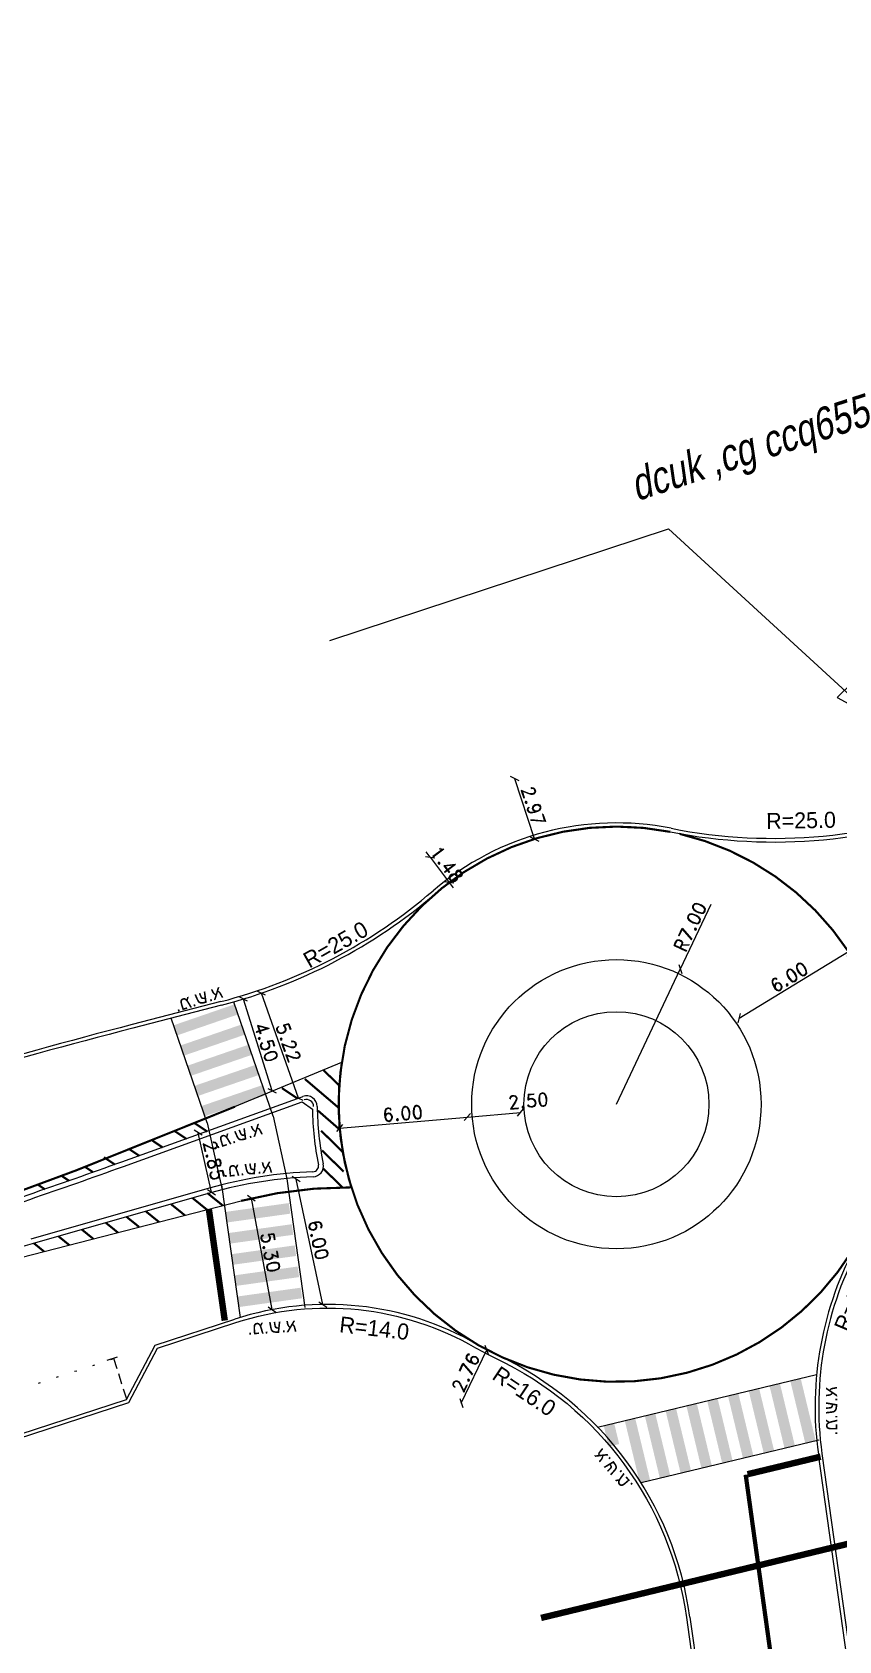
# Model space of a CAD drawing. Extents: x 183304 to 184528, y 666784 to 667526.
# Drawn here: x 183651.3 to 183689, y 666991 to 667066.3 of the extents above; entities that cross this region are included whole.
import ezdxf
from ezdxf.enums import TextEntityAlignment as Align

# ---------------------------------------------------------------- set-up
doc = ezdxf.new("R2010")
doc.units = 0
for name, pattern in [('1-1', [2, 1, -1]), ('DASHED', [0.75, 0.5, -0.25]), ('DOT2', [3.175, 0, -3.175])]:
    doc.linetypes.add(name, pattern=pattern)
for name, color, linetype in [('0-XREF', 7, 'Continuous'), ('D-Cross', 151, 'Continuous'), ('D-Dim', 7, 'Continuous'), ('D-EV-INSIDE', 2, 'Continuous'), ('D-Kav-Parking', 9, 'DOT2'), ('D-Nativ', 7, '1-1'), ('D-Parking', 123, 'DASHED'), ('D-Road', 7, 'Continuous'), ('d-sdwlk', 7, 'Continuous'), ('D-SEVA', 7, 'Continuous'), ('D-TEXT', 7, 'Continuous'), ('TR-TXT', 2, 'Continuous'), ('zeva', 7, 'Continuous')]:
    doc.layers.add(name, color=color, linetype=linetype)
doc.styles.add('0-Techno', font='0-techno')
doc.styles.add('DDIM', font='heb.shx')
doc.styles.add('MIR2', font='mirym.shx', dxfattribs={"width": 0.8, "oblique": 10})
doc.styles.add('r', font='romand')
doc.dimstyles.new('RAD', dxfattribs={"dimtxt": 0.5, "dimasz": 0.4, "dimexe": 0.1, "dimexo": 0, "dimgap": 0.1, "dimtad": 1, "dimtih": 1, "dimtoh": 1, "dimzin": 0, "dimdsep": 46, "dimtxsty": 'r', "dimcen": 0.1, "dimdle": 0.3, "dimadec": 0, "dimazin": 0, "dimtfac": 0.466667, "dimtofl": 0, "dimtmove": 1, "dimatfit": 3, "dimfxl": 1, "dimtolj": 1, "dimtzin": 0, "dimarcsym": 0})
doc.dimstyles.new('tik', dxfattribs={"dimscale": 1.25, "dimtxt": 0.5, "dimasz": 0.25, "dimexe": 0, "dimexo": 0, "dimgap": 0.09, "dimtad": 1, "dimzin": 0, "dimdsep": 46, "dimtxsty": 'r', "dimblk1": 'OBLIQUE', "dimblk2": 'OBLIQUE', "dimsah": 1, "dimcen": 0.09, "dimse1": 1, "dimse2": 1, "dimclrd": 256, "dimclrt": 256, "dimadec": 0, "dimazin": 0, "dimtfac": 1, "dimtix": 1, "dimtmove": 2, "dimatfit": 3, "dimldrblk": 'OBLIQUE', "dimfxl": 1, "dimtolj": 1, "dimtzin": 0, "dimarcsym": 0})

# ---------------------------------------------------------------- blocks, each defined once
blk = doc.blocks.new('pk1')
for p, q in [((-0.3, 2), (0.3, 2)), ((0, 2), (0, 0))]:
    blk.add_line(p, q)
blk = doc.blocks.new('_Oblique')
at = {"color": 0, "linetype": 'ByBlock', "lineweight": -2}
blk.add_line((-0.5, -0.5), (0.5, 0.5), dxfattribs=at)
blk = doc.blocks.new('*D30')
at = {"layer": 'D-Dim', "lineweight": -2, "transparency": 16777216}
blk.add_line((183671.335, 667002.162), (183672.529, 667004.646), dxfattribs=at)
at = {"layer": 'DEFPOINTS', "color": 0, "transparency": 16777216}
for p in [(183672.529, 667004.646), (183672.857, 667004.488), (183671.663, 667002.004)]:
    blk.add_point(p, dxfattribs=at)
at = {"layer": 'D-Dim', "lineweight": -2, "transparency": 16777216, "xscale": 0.3125, "yscale": 0.3125, "zscale": 0.3125}
for p, rotation in [((183672.529, 667004.646), 64.33332028272218), ((183671.335, 667002.162), 244.3333202827222)]:
    blk.add_blockref('_Oblique', p, dxfattribs=dict(at, rotation=rotation))
at = {"layer": 'D-Dim', "transparency": 16777216, "insert": (183671.549, 667003.588), "char_height": 0.625, "attachment_point": 5, "rotation": 64.33332, "style": 'r'}
blk.add_mtext('\\A1;2.76', dxfattribs=at)
blk = doc.blocks.new('*D32')
at = {"layer": 'D-Dim', "lineweight": -2, "transparency": 16777216}
blk.add_line((183674.761, 667028.572), (183673.843, 667031.395), dxfattribs=at)
at = {"layer": 'DEFPOINTS', "color": 0, "transparency": 16777216}
for p in [(183673.817, 667031.387), (183673.843, 667031.395), (183674.735, 667028.563)]:
    blk.add_point(p, dxfattribs=at)
at = {"layer": 'D-Dim', "lineweight": -2, "transparency": 16777216, "xscale": 0.3125, "yscale": 0.3125, "zscale": 0.3125}
for p, rotation in [((183673.843, 667031.395), 108.0132072452127), ((183674.761, 667028.572), 288.0132072452128)]:
    blk.add_blockref('_Oblique', p, dxfattribs=dict(at, rotation=rotation))
at = {"layer": 'D-Dim', "transparency": 16777216, "insert": (183674.707, 667030.115), "char_height": 0.625, "attachment_point": 5, "rotation": 288.01321, "style": 'r'}
blk.add_mtext('\\A1;2.97', dxfattribs=at)
blk = doc.blocks.new('*D33')
at = {"layer": 'D-Dim', "lineweight": -2, "transparency": 16777216}
blk.add_line((183663.717, 667016.439), (183661.979, 667021.359), dxfattribs=at)
at = {"layer": 'DEFPOINTS', "color": 0, "transparency": 16777216}
for p in [(183661.562, 667021.211), (183661.979, 667021.359), (183663.299, 667016.291)]:
    blk.add_point(p, dxfattribs=at)
at = {"layer": 'D-Dim', "lineweight": -2, "transparency": 16777216, "xscale": 0.3125, "yscale": 0.3125, "zscale": 0.3125}
for p, rotation in [((183661.979, 667021.359), 109.4524319939234), ((183663.717, 667016.439), 289.4524319939234)]:
    blk.add_blockref('_Oblique', p, dxfattribs=dict(at, rotation=rotation))
at = {"layer": 'D-Dim', "transparency": 16777216, "insert": (183663.248, 667019.04), "char_height": 0.625, "attachment_point": 5, "rotation": 289.45243, "style": 'r'}
blk.add_mtext('\\A1;5.22', dxfattribs=at)
blk = doc.blocks.new('*D37')
at = {"layer": 'D-Dim', "lineweight": -2, "transparency": 16777216}
blk.add_line((183664.859, 667006.778), (183663.607, 667012.646), dxfattribs=at)
at = {"layer": 'DEFPOINTS', "color": 0, "transparency": 16777216}
for p in [(183662.327, 667012.373), (183663.607, 667012.646), (183663.58, 667006.505)]:
    blk.add_point(p, dxfattribs=at)
at = {"layer": 'D-Dim', "lineweight": -2, "transparency": 16777216, "xscale": 0.3125, "yscale": 0.3125, "zscale": 0.3125}
for p, rotation in [((183663.607, 667012.646), 102.0506931907816), ((183664.859, 667006.778), 282.0506931907816)]:
    blk.add_blockref('_Oblique', p, dxfattribs=dict(at, rotation=rotation))
at = {"layer": 'D-Dim', "transparency": 16777216, "insert": (183664.648, 667009.801), "char_height": 0.625, "attachment_point": 5, "rotation": 282.05069, "style": 'r'}
blk.add_mtext('\\A1;6.00', dxfattribs=at)
blk = doc.blocks.new('*D38')
at = {"layer": 'D-Dim', "lineweight": -2, "transparency": 16777216}
for p in [(183683.015, 667025.512), (183678.594, 667016.154)]:
    blk.add_line(p, (183681.584, 667022.483), dxfattribs=at)
at = {"layer": 'DEFPOINTS', "color": 0, "transparency": 16777216}
for p in [(183681.584, 667022.483), (183678.594, 667016.154)]:
    blk.add_point(p, dxfattribs=at)
at = {"layer": 'D-Dim', "lineweight": -2, "transparency": 16777216, "xscale": 0.3125, "yscale": 0.3125, "zscale": 0.3125, "rotation": 244.7107451894755}
blk.add_blockref('_Oblique', (183681.584, 667022.483), dxfattribs=at)
at = {"layer": 'D-Dim', "transparency": 16777216, "insert": (183682.049, 667024.462), "char_height": 0.625, "attachment_point": 5, "rotation": 64.71075, "style": 'r'}
blk.add_mtext('\\A1;R7.00', dxfattribs=at)
blk = doc.blocks.new('*D40')
at = {"layer": 'D-Dim', "lineweight": -2, "transparency": 16777216}
blk.add_line((183665.642, 667015.038), (183671.62, 667015.553), dxfattribs=at)
at = {"layer": 'DEFPOINTS', "color": 0, "transparency": 16777216}
for p in [(183665.642, 667015.038), (183671.62, 667015.553), (183671.62, 667015.553)]:
    blk.add_point(p, dxfattribs=at)
at = {"layer": 'D-Dim', "lineweight": -2, "transparency": 16777216, "xscale": 0.3125, "yscale": 0.3125, "zscale": 0.3125}
for p, rotation in [((183671.62, 667015.553), 4.925867999323276), ((183665.642, 667015.038), 184.9258679993233)]:
    blk.add_blockref('_Oblique', p, dxfattribs=dict(at, rotation=rotation))
at = {"layer": 'D-Dim', "transparency": 16777216, "insert": (183668.594, 667015.719), "char_height": 0.625, "attachment_point": 5, "rotation": 4.92587, "style": 'r'}
blk.add_mtext('\\A1;6.00', dxfattribs=at)
blk = doc.blocks.new('*D41')
at = {"layer": 'D-Dim', "lineweight": -2, "transparency": 16777216}
blk.add_line((183684.336, 667020.182), (183689.46, 667023.305), dxfattribs=at)
at = {"layer": 'DEFPOINTS', "color": 0, "transparency": 16777216}
for p in [(183689.46, 667023.305), (183689.694, 667022.92), (183684.571, 667019.797)]:
    blk.add_point(p, dxfattribs=at)
at = {"layer": 'D-Dim', "lineweight": -2, "transparency": 16777216, "xscale": 0.3125, "yscale": 0.3125, "zscale": 0.3125}
for p, rotation in [((183689.46, 667023.305), 31.36632619784149), ((183684.336, 667020.182), 211.3663261978415)]:
    blk.add_blockref('_Oblique', p, dxfattribs=dict(at, rotation=rotation))
at = {"layer": 'D-Dim', "transparency": 16777216, "insert": (183686.677, 667022.106), "char_height": 0.625, "attachment_point": 5, "rotation": 31.36633, "style": 'r'}
blk.add_mtext('\\A1;6.00', dxfattribs=at)
blk = doc.blocks.new('*D132')
at = {"layer": 'D-Dim', "lineweight": -2, "transparency": 16777216}
for p, q in [((183669.883, 667027.722), (183669.695, 667027.972)), ((183669.883, 667027.722), (183670.775, 667026.539)), ((183670.775, 667026.539), (183670.963, 667026.29))]:
    blk.add_line(p, q, dxfattribs=at)
at = {"layer": 'DEFPOINTS', "color": 0, "transparency": 16777216}
for p in [(183669.88, 667027.72), (183670.771, 667026.537), (183670.775, 667026.539)]:
    blk.add_point(p, dxfattribs=at)
at = {"layer": 'D-Dim', "lineweight": -2, "transparency": 16777216, "xscale": 0.3125, "yscale": 0.3125, "zscale": 0.3125}
for p, rotation in [((183669.883, 667027.722), 306.9942726625036), ((183670.775, 667026.539), 126.9942726625036)]:
    blk.add_blockref('_Oblique', p, dxfattribs=dict(at, rotation=rotation))
at = {"layer": 'D-Dim', "transparency": 16777216, "insert": (183670.668, 667027.387), "char_height": 0.625, "attachment_point": 5, "rotation": 306.99427, "style": 'r'}
blk.add_mtext('\\A1;1.48', dxfattribs=at)
blk = doc.blocks.new('*D133')
at = {"layer": 'D-Dim', "lineweight": -2, "transparency": 16777216}
blk.add_line((183671.62, 667015.553), (183674.111, 667015.767), dxfattribs=at)
at = {"layer": 'DEFPOINTS', "color": 0, "transparency": 16777216}
for p in [(183674.111, 667015.767), (183674.111, 667015.767), (183671.62, 667015.553)]:
    blk.add_point(p, dxfattribs=at)
at = {"layer": 'D-Dim', "lineweight": -2, "transparency": 16777216, "xscale": 0.3125, "yscale": 0.3125, "zscale": 0.3125}
for p, rotation in [((183671.62, 667015.553), 184.9258680033965), ((183674.111, 667015.767), 4.925868003396459)]:
    blk.add_blockref('_Oblique', p, dxfattribs=dict(at, rotation=rotation))
at = {"layer": 'D-Dim', "transparency": 16777216, "insert": (183674.472, 667016.311), "char_height": 0.625, "attachment_point": 5, "rotation": 4.92587, "style": 'r'}
blk.add_mtext('\\A1;2.50', dxfattribs=at)
blk = doc.blocks.new('*D135')
at = {"layer": 'D-Dim', "lineweight": -2, "transparency": 16777216}
blk.add_line((183662.485, 667016.784), (183661.139, 667021.078), dxfattribs=at)
at = {"layer": 'DEFPOINTS', "color": 0, "transparency": 16777216}
for p in [(183661.139, 667021.078), (183661.326, 667021.136), (183662.672, 667016.842)]:
    blk.add_point(p, dxfattribs=at)
at = {"layer": 'D-Dim', "lineweight": -2, "transparency": 16777216, "xscale": 0.3125, "yscale": 0.3125, "zscale": 0.3125}
for p, rotation in [((183661.139, 667021.078), 107.4063761072259), ((183662.485, 667016.784), 287.4063761072259)]:
    blk.add_blockref('_Oblique', p, dxfattribs=dict(at, rotation=rotation))
at = {"layer": 'D-Dim', "transparency": 16777216, "insert": (183662.217, 667019.058), "char_height": 0.625, "attachment_point": 5, "rotation": 287.40638, "style": 'r'}
blk.add_mtext('\\A1;4.50', dxfattribs=at)
blk = doc.blocks.new('*D137')
at = {"layer": 'D-Dim', "lineweight": -2, "transparency": 16777216}
blk.add_line((183659.644, 667012.037), (183659.027, 667014.817), dxfattribs=at)
at = {"layer": 'DEFPOINTS', "color": 0, "transparency": 16777216}
for p in [(183659.027, 667014.817), (183659.528, 667014.928), (183660.145, 667012.148)]:
    blk.add_point(p, dxfattribs=at)
at = {"layer": 'D-Dim', "lineweight": -2, "transparency": 16777216, "xscale": 0.3125, "yscale": 0.3125, "zscale": 0.3125}
for p, rotation in [((183659.027, 667014.817), 102.5155023691311), ((183659.644, 667012.037), 282.5155023691311)]:
    blk.add_blockref('_Oblique', p, dxfattribs=dict(at, rotation=rotation))
at = {"layer": 'D-Dim', "transparency": 16777216, "insert": (183659.751, 667013.519), "char_height": 0.625, "attachment_point": 5, "rotation": 282.5155, "style": 'r'}
blk.add_mtext('\\A1;2.85', dxfattribs=at)
blk = doc.blocks.new('*D138')
at = {"layer": 'D-Dim', "lineweight": -2, "transparency": 16777216}
blk.add_line((183661.508, 667011.747), (183662.475, 667006.536), dxfattribs=at)
at = {"layer": 'DEFPOINTS', "color": 0, "transparency": 16777216}
for p in [(183661.558, 667011.756), (183662.475, 667006.536), (183662.525, 667006.545)]:
    blk.add_point(p, dxfattribs=at)
at = {"layer": 'D-Dim', "lineweight": -2, "transparency": 16777216, "xscale": 0.3125, "yscale": 0.3125, "zscale": 0.3125}
for p, rotation in [((183661.508, 667011.747), 100.5110123511565), ((183662.475, 667006.536), 280.5110123511565)]:
    blk.add_blockref('_Oblique', p, dxfattribs=dict(at, rotation=rotation))
at = {"layer": 'D-Dim', "transparency": 16777216, "insert": (183662.409, 667009.219), "char_height": 0.625, "attachment_point": 5, "rotation": 280.51101, "style": 'r'}
blk.add_mtext('\\A1;5.30', dxfattribs=at)
blk = doc.blocks.new('*D140')
at = {"layer": 'D-Dim', "color": 0, "lineweight": -2, "transparency": 16777216}
for p, q in [((183704.965, 667028.457), (183705.365, 667028.457)), ((183705.365, 667028.457), (183705.606, 667027.59))]:
    blk.add_line(p, q, dxfattribs=at)
at = {"layer": 'D-Dim', "color": 0, "transparency": 16777216}
blk.add_solid([(183705.67, 667027.608), (183705.542, 667027.572), (183705.713, 667027.204)], dxfattribs=at)
at = {"layer": 'DEFPOINTS', "color": 0, "transparency": 16777216}
for p in [(183678.937, 667123.553), (183705.713, 667027.204)]:
    blk.add_point(p, dxfattribs=at)
at = {"layer": 'D-Dim', "color": 0, "transparency": 16777216, "insert": (183703.389, 667028.457), "char_height": 0.5, "attachment_point": 5, "style": 'r'}
blk.add_mtext('\\A1;R100.00', dxfattribs=at)

msp = doc.modelspace()

# ---------------------------------------------------------------- linework, layer by layer
at = {"layer": '0-XREF', "const_width": 0.3}
msp.add_lwpolyline([(183701.58, 666998.533), (183688.651, 666995.381), (183675.069, 666992.1)], dxfattribs=at)
at = {"layer": 'D-Cross', "ltscale": 0.5, "const_width": 0.5}
for points in [[(183660.8, 667020.592), (183657.963, 667019.615)], [(183661.125, 667019.647), (183658.289, 667018.67)], [(183661.451, 667018.701), (183658.614, 667017.724)], [(183661.777, 667017.756), (183658.94, 667016.779)], [(183662.102, 667016.81), (183659.266, 667015.833)], [(183663.298, 667011.277), (183660.327, 667010.862)], [(183663.436, 667010.287), (183660.465, 667009.872)], [(183663.574, 667009.296), (183660.603, 667008.882)], [(183663.712, 667008.306), (183660.741, 667007.891)], [(183663.851, 667007.315), (183660.879, 667006.901)], [(183685.729, 666999.886), (183685.027, 667002.802)], [(183686.701, 667000.119), (183686, 667003.036)], [(183687.674, 667000.353), (183686.972, 667003.27)], [(183682.812, 666999.184), (183682.111, 667002.101)], [(183683.785, 666999.418), (183683.083, 667002.335)], [(183684.757, 666999.652), (183684.055, 667002.568)], [(183678.482, 667000.183), (183678.244, 667001.169)], [(183679.931, 666998.484), (183679.229, 667001.401)], [(183680.868, 666998.716), (183680.166, 667001.633)], [(183681.84, 666998.95), (183681.138, 667001.867)]]:
    msp.add_lwpolyline(points, dxfattribs=at)
at = {"layer": 'D-Dim'}
for p, q in [((183660.746, 667016.039), (183665.744, 667018.123)), ((183640.62, 667006.368), (183661.029, 667011.628))]:
    msp.add_line(p, q, dxfattribs=at)
at = {"layer": 'D-Dim', "ltscale": 0.5}
msp.add_lwpolyline([(183665.18, 667037.863), (183681.028, 667043.094), (183690.671, 667034.245), (183689.677, 667035.93), (183688.925, 667035.202), (183690.671, 667034.245)], dxfattribs=at)
at = {"layer": 'D-Dim', "const_width": 0.1}
for points in [[(183665.744, 667018.123, 0.114571), (183666.191, 667012.26)], [(183638.283, 667007.71, 0.019972), (183660.746, 667016.039)], [(183666.191, 667012.26, 0.06528), (183661.029, 667011.628)]]:
    msp.add_lwpolyline(points, format="xyb", dxfattribs=at)
at = {"layer": 'D-EV-INSIDE'}
for p, q in [((183660.077, 667020.956), (183655.931, 667019.881)), ((183655.526, 667013.24), (183663.895, 667016.258)), ((183663.895, 667016.258), (183664.366, 667015.928)), ((183659.542, 667012.223), (183651.193, 667009.84))]:
    msp.add_line(p, q, dxfattribs=at)
for points in [[(183664.424, 667016.045, 0.517715), (183663.982, 667016.353)], [(183690.05, 667009.657, 0.162603), (183688.212, 666999.796), (183689.855, 666987.979)], [(183636.026, 666988.954), (183636.119, 666988.67, -0.551838), (183635.762, 666988.24, -0.392345), (183632.655, 666991.989), (183632.742, 666993.546, -0.305374), (183636.002, 666997.847), (183638.554, 666996.576), (183655.782, 667002.192), (183657.124, 667004.733), (183660.792, 667005.929, -0.212987), (183672.001, 667004.753, 0.020568), (183672.961, 667004.249, -0.252864), (183681.869, 666992.12), (183683.689, 666979.022)]]:
    msp.add_lwpolyline(points, format="xyb", dxfattribs=at)
for radius in [6.77, 4.33]:
    msp.add_circle((183678.594, 667016.154), radius, dxfattribs=at)
for centre, radius, start, end in [((183685.972, 667053.431), 24.83, 258.80491, 291.85162), ((183678.594, 667016.154), 13.17, 78.80491, 130.61872), ((183653.847, 667044.992), 24.83, 284.53049, 310.63394), ((183731.242, 666729.312), 300.17, 104.53049, 108.05666), ((183678.594, 667016.154), 14.23, 180.90981, 191.51943), ((183553.687, 667295.671), 300.23, 288.05666, 289.82835), ((183665.095, 666992.77), 20.23, 91.98238, 105.93247), ((183664.386, 667013.258), 0.27, 271.98238, 11.51943)]:
    msp.add_arc(centre, radius, start, end, dxfattribs=at)
at = {"layer": 'D-Kav-Parking', "ltscale": 0.25}
msp.add_line((183637.948, 666998.66), (183655.044, 667004.234), dxfattribs=at)
at = {"layer": 'D-Nativ', "color": 8, "ltscale": 0.5, "const_width": 0.1}
for points in [[(183681.118, 667028.906, 1.256848), (183681.909, 667003.584)], [(183681.909, 667003.584, 0.781829), (183681.551, 667028.813)]]:
    msp.add_lwpolyline(points, format="xyb", dxfattribs=at)
at = {"layer": 'D-Nativ', "const_width": 0.2}
msp.add_lwpolyline([(183684.644, 666998.808), (183686.22, 666987.474)], dxfattribs=at)
at = {"layer": 'D-Road'}
for p, q in [((183660.12, 667020.791), (183655.973, 667019.716)), ((183655.448, 667013.457), (183663.846, 667016.485)), ((183659.605, 667012.002), (183651.256, 667009.619)), ((183657.006, 667004.873), (183660.739, 667006.091)), ((183655.664, 667002.333), (183657.006, 667004.873)), ((183688.044, 666999.773), (183689.686, 666987.956)), ((183682.037, 666992.144), (183683.858, 666979.045))]:
    msp.add_line(p, q, dxfattribs=at)
msp.add_lwpolyline([(183636.187, 666989.007), (183636.28, 666988.722, -0.551838), (183635.739, 666988.072, -0.392345), (183632.485, 666991.999), (183632.572, 666993.555, -0.309288), (183636.015, 666998.03), (183638.568, 666996.759), (183655.664, 667002.332)], format="xyb", dxfattribs=at)
for centre, radius, start, end in [((183685.972, 667053.431), 25, 258.80491, 291.85162), ((183678.594, 667016.154), 13, 78.80491, 130.63394), ((183653.847, 667044.992), 25, 284.53049, 310.63394), ((183731.242, 666729.312), 300, 104.53049, 108.05666), ((183646.886, 667063.521), 50, 289.82835, 289.92323), ((183664.094, 667016.043), 0.5, 0.43818, 109.92323), ((183678.594, 667016.154), 14, 180.43818, 191.51943), ((183553.687, 667295.671), 300, 288.05666, 289.82835), ((183665.095, 666992.77), 20, 91.98238, 105.93247), ((183664.386, 667013.258), 0.5, 271.98238, 11.51943), ((183733.607, 666721.143), 300, 105.93247, 108.05666), ((183703.892, 667001.975), 16, 151.18316, 187.91319), ((183665.079, 666992.78), 14, 59.96239, 108.05666), ((183678.594, 667016.154), 13, 239.96239, 244.67561), ((183666.189, 666989.941), 16, 7.91319, 64.67561)]:
    msp.add_arc(centre, radius, start, end, dxfattribs=at)
at = {"layer": 'd-sdwlk'}
for p, q in [((183662.529, 667015.59), (183660.687, 667020.938)), ((183659.449, 667015.284), (183657.763, 667020.18)), ((183659.449, 667015.284), (183660.146, 667012.141)), ((183662.529, 667015.59), (183663.178, 667012.664)), ((183660.114, 667012.383), (183660.982, 667006.167)), ((183663.178, 667012.664), (183664.019, 667006.634)), ((183677.717, 667001.036), (183687.964, 667003.501)), ((183679.746, 666998.439), (183688.06, 667000.438))]:
    msp.add_line(p, q, dxfattribs=at)
at = {"layer": 'D-SEVA', "const_width": 0.3, "flags": 128}
for points in [[(183659.524, 667011.24), (183660.268, 667006.022)], [(183684.732, 666998.829), (183688.151, 666999.651)]]:
    msp.add_lwpolyline(points, dxfattribs=at)
at = {"layer": 'zeva', "ltscale": 0.5, "const_width": 0.1}
for points in [[(183664.013, 667017.337), (183665.634, 667015.955)], [(183664.895, 667017.742), (183665.629, 667017.025)], [(183662.944, 667016.907), (183663.67, 667016.422)], [(183664.628, 667015.855), (183665.648, 667014.966)], [(183658.823, 667015.291), (183659.458, 667014.867)], [(183656.873, 667014.456), (183657.37, 667014.124)], [(183657.941, 667014.886), (183658.487, 667014.521)], [(183664.774, 667014.915), (183665.787, 667013.919)], [(183654.614, 667013.669), (183655.128, 667013.326)], [(183655.821, 667014.037), (183656.274, 667013.734)], [(183664.818, 667013.992), (183665.832, 667012.996)], [(183652.638, 667012.796), (183652.986, 667012.564)], [(183653.735, 667013.219), (183654.115, 667012.965)], [(183664.877, 667013.14), (183665.774, 667012.259)], [(183651.537, 667012.377), (183651.858, 667012.162)], [(183659.451, 667011.996), (183660.178, 667011.408)], [(183657.754, 667011.474), (183658.402, 667010.951)], [(183658.755, 667011.764), (183659.434, 667011.216)], [(183654.701, 667010.602), (183655.269, 667010.143)], [(183655.673, 667010.88), (183656.267, 667010.4)], [(183656.574, 667011.137), (183657.191, 667010.639)], [(183652.484, 667009.969), (183652.995, 667009.557)], [(183653.582, 667010.283), (183654.121, 667009.847)], [(183651.336, 667009.642), (183651.817, 667009.254)]]:
    msp.add_lwpolyline(points, dxfattribs=at)

# ---------------------------------------------------------------- block references
at = {"layer": 'D-Parking', "rotation": 18.11191945504135}
msp.add_blockref('pk1', (183655.676, 667002.355), dxfattribs=at)

# ---------------------------------------------------------------- texts
at = {"layer": 'D-Dim', "style": 'DDIM'}
for s, rotation, p in [('R=25.0', 1.14581, (183685.612, 667029.037)), ('R=25.0', 29.55406, (183664.222, 667022.502)), ('R=16.0', 67.19547, (183689.446, 667005.447)), ('R=14.0', 353.4743, (183665.604, 667005.48)), ('R=16.0', 326.01421, (183672.723, 667003.316))]:
    msp.add_text(s, height=0.75, rotation=rotation, dxfattribs=at).set_placement(p)
at = {"layer": 'D-TEXT', "style": 'MIR2', "oblique": 10, "width": 0.8}
msp.add_text('dcuk ,cg ccq655', height=1.5, rotation=18.11192, dxfattribs=at).set_placement((183679.547, 667044.38))
at = {"layer": 'TR-TXT', "style": '0-Techno', "text_generation_flag": 2}
for rotation, p in [(17.53985, (183658.022, 667020.469)), (17.53985, (183659.877, 667014.067)), (5.50437, (183660.215, 667012.734)), (3.61846, (183661.345, 667005.361)), (90.11016, (183688.929, 667000.639)), (130.56162, (183679.413, 666998.33))]:
    msp.add_text('א.ש.מ.', height=0.6, rotation=rotation, dxfattribs=at).set_placement(p, align=Align.RIGHT)

# ---------------------------------------------------------------- dimensions: what is measured, and where the dimension line sits
at = {"layer": 'D-Dim'}
dim = msp.add_radius_dim(center=(183678.937, 667123.553), mpoint=(183705.713, 667027.204), dimstyle='RAD', dxfattribs=at)
dim.commit()
dim.dimension.update_dxf_attribs({"geometry": '*D140', "text_midpoint": (183705.365, 667028.457), "dimtype": 164})
for p1, p2, distance, picture, middle in [((183674.735, 667028.563), (183673.817, 667031.387), -0.027, '*D32', (183674.707, 667030.115)), ((183669.88, 667027.72), (183670.771, 667026.537), 0.004, '*D132', (183670.668, 667027.387)), ((183684.571, 667019.797), (183689.694, 667022.92), 0.45, '*D41', (183686.677, 667022.106)), ((183662.672, 667016.842), (183661.326, 667021.136), 0.196, '*D135', (183662.217, 667019.058)), ((183663.299, 667016.291), (183661.562, 667021.211), -0.442, '*D33', (183663.248, 667019.04)), ((183665.642, 667015.038), (183671.62, 667015.553), 0, '*D40', (183668.594, 667015.719)), ((183660.145, 667012.148), (183659.528, 667014.928), 0.512, '*D137', (183659.751, 667013.519)), ((183663.58, 667006.505), (183662.327, 667012.373), -1.308, '*D37', (183664.648, 667009.801)), ((183661.558, 667011.756), (183662.525, 667006.545), -0.05, '*D138', (183662.409, 667009.219)), ((183671.663, 667002.004), (183672.857, 667004.488), 0.364, '*D30', (183671.549, 667003.588))]:
    dim = msp.add_aligned_dim(p1=p1, p2=p2, distance=distance, dimstyle='tik', dxfattribs=at)
    dim.commit()
    dim.dimension.update_dxf_attribs({"geometry": picture, "text_midpoint": middle})
dim = msp.add_radius_dim(center=(183678.594, 667016.154), mpoint=(183681.584, 667022.483), dimstyle='tik', dxfattribs=at)
dim.commit()
dim.dimension.update_dxf_attribs({"geometry": '*D38', "text_midpoint": (183682.049, 667024.462)})
dim = msp.add_linear_dim(base=(183674.111, 667015.767), p1=(183671.62, 667015.553), p2=(183674.111, 667015.767), angle=4.92587, dimstyle='tik', dxfattribs=at)
dim.commit()
dim.dimension.update_dxf_attribs({"geometry": '*D133', "text_midpoint": (183674.472, 667016.311), "dimtype": 161})

doc.saveas('drawing.dxf')
